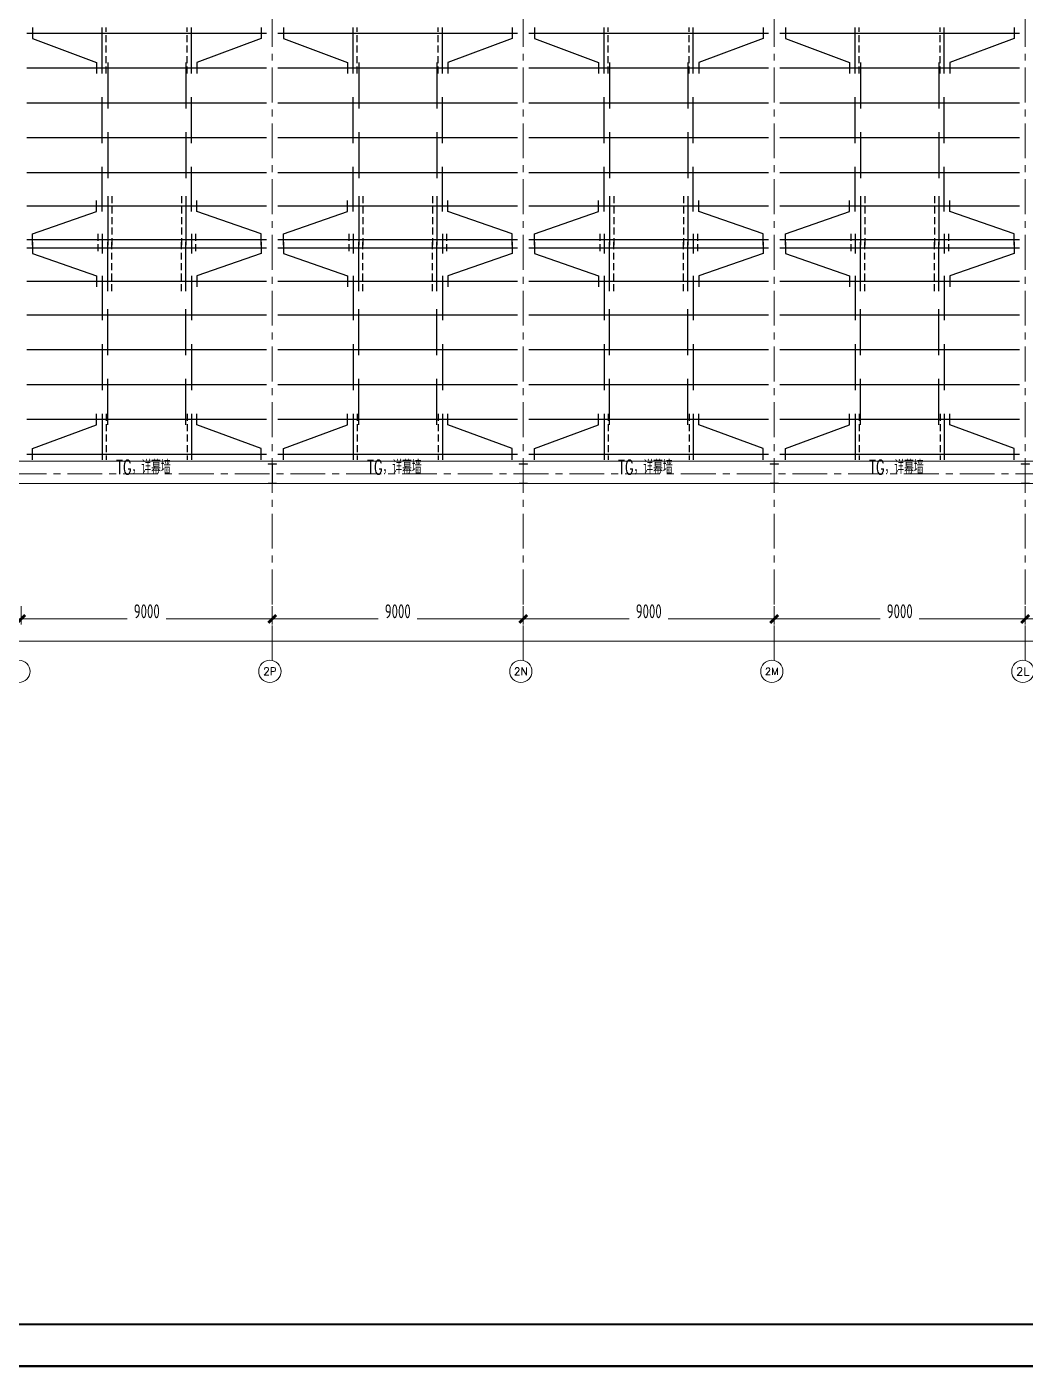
# Model space of a CAD drawing. Extents: x -1201378 to 2367219, y -619313 to 244905.
# Drawn here: x 2190442 to 2226242, y -96140 to -48073 of the extents above; entities that cross this region are included whole.
import ezdxf
from ezdxf.enums import TextEntityAlignment as Align

# ---------------------------------------------------------------- set-up
doc = ezdxf.new("R2010")
doc.units = 0
doc.header["$LTSCALE"] = 1000
doc.linetypes.add('CENTER', pattern=[2, 1.25, -0.25, 0.25, -0.25])
doc.linetypes.add('DASHED', pattern=[0.75, 0.5, -0.25])
doc.layers.get('0').update_dxf_attribs({"linetype": 'CONTINUOUS'})
doc.layers.get('Defpoints').update_dxf_attribs({"linetype": 'CONTINUOUS'})
doc.layers.add('0-cxFrame', color=155, linetype='CONTINUOUS')
doc.layers.add('S-SHAPE', color=51, linetype='CONTINUOUS')
for name, color, linetype, lineweight in [('0-cxText', 131, 'CONTINUOUS', 25), ('S-axis', 111, 'CONTINUOUS', 0), ('S-col', 2, 'CONTINUOUS', 0), ('S-dote', 5, 'CENTER', 0), ('THIN', 7, 'CONTINUOUS', 0), ('梁', 4, 'CONTINUOUS', 18)]:
    doc.layers.add(name, color=color, linetype=linetype, lineweight=lineweight)
doc.styles.add('_TCH_AXIS', font='COMPLEX', dxfattribs={"bigfont": 'GBCBIG'})
doc.styles.add('cx_tuming', font='simhei.ttf')
doc.styles.add('cx_tuqian1', font='')
doc.styles.add('TSSD_Dimension', font='tssdeng.shx', dxfattribs={"width": 0.7, "bigfont": 'hztxt.shx'})
doc.styles.add('TSSD_Rein', font='tj-romans1.shx', dxfattribs={"width": 0.7, "bigfont": 'tj-hztxt.shx'})
doc.styles.add('黑体', font='simhei.ttf', dxfattribs={"width": 0.8})
doc.styles.get('cx_tuqian1').set_extended_font_data('SimSun')
doc.dimstyles.new('TSSD_200_200', dxfattribs={"dimtxt": 500, "dimasz": 200, "dimexe": 200, "dimexo": 500, "dimgap": 200, "dimtad": 1, "dimdec": 0, "dimzin": 0, "dimdsep": 46, "dimtxsty": 'TSSD_Dimension', "dimblk": 'ARCHTICK', "dimcen": 0, "dimdle": 200, "dimclrt": 7, "dimadec": 0, "dimazin": 0, "dimtfac": 1, "dimtdec": 0, "dimtix": 1, "dimtmove": 2, "dimatfit": 3, "dimfxl": 1, "dimtolj": 1, "dimtzin": 0, "dimarcsym": 0})

# ---------------------------------------------------------------- blocks, each defined once
blk = doc.blocks.new('_ArchTick')
at = {"color": 0, "linetype": 'ByBlock', "const_width": 0.5}
blk.add_lwpolyline([(-0.71, -0.71), (0.71, 0.71)], dxfattribs=at)
blk = doc.blocks.new('*D70')
at = {"layer": 'Defpoints', "color": 0, "transparency": 16777216}
for p in [(-209758, -268348), (-200758, -268348), (-200758, -269308)]:
    blk.add_point(p, dxfattribs=at)
at = {"layer": 'S-axis', "color": 0, "lineweight": -2, "transparency": 16777216}
for p, q in [((-209758, -268848), (-209758, -269508)), ((-200758, -268848), (-200758, -269508)), ((-209958, -269308), (-205957, -269308)), ((-200558, -269308), (-204560, -269308))]:
    blk.add_line(p, q, dxfattribs=at)
at = {"layer": 'S-axis', "color": 0, "lineweight": -2, "transparency": 16777216, "xscale": 200, "yscale": 200, "zscale": 200, "rotation": 180}
blk.add_blockref('_ArchTick', (-209758, -269308), dxfattribs=at)
at = {"layer": 'S-axis', "color": 0, "lineweight": -2, "transparency": 16777216, "xscale": 200, "yscale": 200, "zscale": 200}
blk.add_blockref('_ArchTick', (-200758, -269308), dxfattribs=at)
at = {"layer": 'S-axis', "color": 7, "transparency": 16777216, "insert": (-205258, -269033), "char_height": 500, "attachment_point": 5, "style": 'TSSD_Dimension'}
blk.add_mtext('\\A1;9000', dxfattribs=at)
blk = doc.blocks.new('*D71')
at = {"layer": 'Defpoints', "color": 0, "transparency": 16777216}
for p in [(-200758, -268348), (-191758, -268348), (-191758, -269308)]:
    blk.add_point(p, dxfattribs=at)
at = {"layer": 'S-axis', "color": 0, "lineweight": -2, "transparency": 16777216}
for p, q in [((-200758, -268848), (-200758, -269508)), ((-191758, -268848), (-191758, -269508)), ((-200958, -269308), (-196957, -269308)), ((-191558, -269308), (-195560, -269308))]:
    blk.add_line(p, q, dxfattribs=at)
at = {"layer": 'S-axis', "color": 0, "lineweight": -2, "transparency": 16777216, "xscale": 200, "yscale": 200, "zscale": 200, "rotation": 180}
blk.add_blockref('_ArchTick', (-200758, -269308), dxfattribs=at)
at = {"layer": 'S-axis', "color": 0, "lineweight": -2, "transparency": 16777216, "xscale": 200, "yscale": 200, "zscale": 200}
blk.add_blockref('_ArchTick', (-191758, -269308), dxfattribs=at)
at = {"layer": 'S-axis', "color": 7, "transparency": 16777216, "insert": (-196258, -269033), "char_height": 500, "attachment_point": 5, "style": 'TSSD_Dimension'}
blk.add_mtext('\\A1;9000', dxfattribs=at)
blk = doc.blocks.new('*D72')
at = {"layer": 'Defpoints', "color": 0, "transparency": 16777216}
for p in [(-191758, -268348), (-182758, -268348), (-182758, -269308)]:
    blk.add_point(p, dxfattribs=at)
at = {"layer": 'S-axis', "color": 0, "lineweight": -2, "transparency": 16777216}
for p, q in [((-191758, -268848), (-191758, -269508)), ((-182758, -268848), (-182758, -269508)), ((-191958, -269308), (-187957, -269308)), ((-182558, -269308), (-186560, -269308))]:
    blk.add_line(p, q, dxfattribs=at)
at = {"layer": 'S-axis', "color": 0, "lineweight": -2, "transparency": 16777216, "xscale": 200, "yscale": 200, "zscale": 200, "rotation": 180}
blk.add_blockref('_ArchTick', (-191758, -269308), dxfattribs=at)
at = {"layer": 'S-axis', "color": 0, "lineweight": -2, "transparency": 16777216, "xscale": 200, "yscale": 200, "zscale": 200}
blk.add_blockref('_ArchTick', (-182758, -269308), dxfattribs=at)
at = {"layer": 'S-axis', "color": 7, "transparency": 16777216, "insert": (-187258, -269033), "char_height": 500, "attachment_point": 5, "style": 'TSSD_Dimension'}
blk.add_mtext('\\A1;9000', dxfattribs=at)
blk = doc.blocks.new('*D73')
at = {"layer": 'Defpoints', "color": 0, "transparency": 16777216}
for p in [(-182758, -268348), (-173758, -268348), (-173758, -269308)]:
    blk.add_point(p, dxfattribs=at)
at = {"layer": 'S-axis', "color": 0, "lineweight": -2, "transparency": 16777216}
for p, q in [((-182758, -268848), (-182758, -269508)), ((-173758, -268848), (-173758, -269508)), ((-182958, -269308), (-178957, -269308)), ((-173558, -269308), (-177560, -269308))]:
    blk.add_line(p, q, dxfattribs=at)
at = {"layer": 'S-axis', "color": 0, "lineweight": -2, "transparency": 16777216, "xscale": 200, "yscale": 200, "zscale": 200, "rotation": 180}
blk.add_blockref('_ArchTick', (-182758, -269308), dxfattribs=at)
at = {"layer": 'S-axis', "color": 0, "lineweight": -2, "transparency": 16777216, "xscale": 200, "yscale": 200, "zscale": 200}
blk.add_blockref('_ArchTick', (-173758, -269308), dxfattribs=at)
at = {"layer": 'S-axis', "color": 7, "transparency": 16777216, "insert": (-178258, -269033), "char_height": 500, "attachment_point": 5, "style": 'TSSD_Dimension'}
blk.add_mtext('\\A1;9000', dxfattribs=at)
blk = doc.blocks.new('*D74')
at = {"layer": 'Defpoints', "color": 0, "transparency": 16777216}
for p in [(-173758, -268348), (-164758, -268348), (-164758, -269308)]:
    blk.add_point(p, dxfattribs=at)
at = {"layer": 'S-axis', "color": 0, "lineweight": -2, "transparency": 16777216}
for p, q in [((-173758, -268848), (-173758, -269508)), ((-164758, -268848), (-164758, -269508)), ((-173958, -269308), (-169957, -269308)), ((-164558, -269308), (-168560, -269308))]:
    blk.add_line(p, q, dxfattribs=at)
at = {"layer": 'S-axis', "color": 0, "lineweight": -2, "transparency": 16777216, "xscale": 200, "yscale": 200, "zscale": 200, "rotation": 180}
blk.add_blockref('_ArchTick', (-173758, -269308), dxfattribs=at)
at = {"layer": 'S-axis', "color": 0, "lineweight": -2, "transparency": 16777216, "xscale": 200, "yscale": 200, "zscale": 200}
blk.add_blockref('_ArchTick', (-164758, -269308), dxfattribs=at)
at = {"layer": 'S-axis', "color": 7, "transparency": 16777216, "insert": (-169258, -269033), "char_height": 500, "attachment_point": 5, "style": 'TSSD_Dimension'}
blk.add_mtext('\\A1;9000', dxfattribs=at)
blk = doc.blocks.new('*D92')
at = {"layer": 'Defpoints', "color": 0, "transparency": 16777216}
for p in [(-240958, -268448), (-82958, -268448), (-82958, -270108)]:
    blk.add_point(p, dxfattribs=at)
at = {"layer": 'S-axis', "color": 0, "lineweight": -2, "transparency": 16777216}
for p, q in [((-240958, -268948), (-240958, -270308)), ((-82958, -268948), (-82958, -270308)), ((-241158, -270108), (-162899, -270108)), ((-82758, -270108), (-161018, -270108))]:
    blk.add_line(p, q, dxfattribs=at)
at = {"layer": 'S-axis', "color": 0, "lineweight": -2, "transparency": 16777216, "xscale": 200, "yscale": 200, "zscale": 200, "rotation": 180}
blk.add_blockref('_ArchTick', (-240958, -270108), dxfattribs=at)
at = {"layer": 'S-axis', "color": 0, "lineweight": -2, "transparency": 16777216, "xscale": 200, "yscale": 200, "zscale": 200}
blk.add_blockref('_ArchTick', (-82958, -270108), dxfattribs=at)
at = {"layer": 'S-axis', "color": 7, "transparency": 16777216, "insert": (-161958, -269833), "char_height": 500, "attachment_point": 5, "style": 'TSSD_Dimension'}
blk.add_mtext('\\A1;158000', dxfattribs=at)
blk = doc.blocks.new('nt66')
at = {"layer": 'S-col'}
blk.add_lwpolyline([(-195790, 766820), (-195490, 766820), (-195490, 766808), (-195636, 766808), (-195636, 766132), (-195490, 766132), (-195490, 766120), (-195790, 766120), (-195790, 766132), (-195644, 766132), (-195644, 766808), (-195790, 766808)], close=True, dxfattribs=at)
blk = doc.blocks.new('33333')
for p in [(-50214, -126400), (-41214, -126400), (-32214, -126400), (-23214, -126400)]:
    blk.add_blockref('nt66', p)
blk = doc.blocks.new('TK22.A0 L(Dragon)')
at = {"layer": '0-cxFrame', "color": 7, "const_width": 0.5}
blk.add_lwpolyline([(0, 0), (-1486, 0), (-1486, 841), (0, 841)], close=True, dxfattribs=at)
at = {"layer": '0-cxFrame', "const_width": 0.5}
blk.add_lwpolyline([(-80, 10), (-1466, 10), (-1466, 831), (-80, 831)], close=True, dxfattribs=at)
at = {"style": '黑体', "flags": 4}
blk.add_attdef('图幅', text='', height=3.3, dxfattribs=at).set_placement((-40, 3), align=Align.RIGHT)
at = {"layer": '0-cxText', "flags": 4}
for tag, height, style, p in [('建设单位', 3.5, 'cx_tuming', (-45, 240)), ('项目名称', 3.5, 'cx_tuming', (-45, 210)), ('子项名称', 3.5, 'cx_tuming', (-45, 180)), ('工程编号', 3.3, 'cx_tuqian1', (-35, 165)), ('图名1', 3.5, 'cx_tuming', (-45, 87)), ('图名2', 3.5, 'cx_tuming', (-45, 79)), ('图名3', 3.5, 'cx_tuming', (-45, 71)), ('出图日期', 3.3, 'cx_tuqian1', (-39, 60)), ('专业', 3.3, 'cx_tuqian1', (-55, 52)), ('图号', 3.3, 'cx_tuqian1', (-55, 44)), ('版次', 3.3, 'cx_tuqian1', (-20, 44))]:
    blk.add_attdef(tag, text='', height=height, dxfattribs=dict(at, style=style)).set_placement(p, align=Align.MIDDLE)
at = {"layer": 'Defpoints', "color": 6, "flags": 4}
for tag, height, style, p in [('tufu', 3.3, '黑体', (-12, 12)), ('dwfname', 4, 'cx_tuqian1', (-80, 3))]:
    blk.add_attdef(tag, text='', height=height, dxfattribs=dict(at, style=style)).set_placement(p, align=Align.RIGHT)
blk = doc.blocks.new('2#轴网')
at = {"layer": 'S-axis'}
for centre in [(-209843.4, -271187), (-200843.4, -271187), (-191843.4, -271187), (-182843.4, -271187), (-173843.4, -271187)]:
    blk.add_circle(centre, 400, dxfattribs=at)
at = {"layer": 'S-dote'}
for p, q in [((-200758.5, -270787), (-200758.5, -175298.2)), ((-191758.5, -270787), (-191758.5, -175298.2)), ((-182758.5, -270787), (-182758.5, -175298.2)), ((-173758.5, -270787), (-173758.5, -175298.2)), ((-74854.3, -264098.2), (-251154.3, -264098.2))]:
    blk.add_line(p, q, dxfattribs=at)
at = {"layer": 'S-axis', "style": '_TCH_AXIS'}
for s, height, p, p2 in [('2P', 276.42, (-201086.9, -271325.3), (-200599.9, -271325.3)), ('2N', 265.5, (-192089.9, -271319.8), (-191596.8, -271319.8)), ('2M', 255.29, (-183092.6, -271314.7), (-182594.2, -271314.7)), ('2L', 288.12, (-174083.5, -271331.1), (-173603.3, -271331.1))]:
    blk.add_text(s, height=height, dxfattribs=at).set_placement(p, p2, align=Align.FIT)
at = {"layer": 'S-axis'}
for base, p1, p2, picture, middle in [((-82958.5, -270108.2), (-240958.5, -268448.2), (-82958.5, -268448.2), '*D92', (-161958.5, -269833.2)), ((-200758.5, -269308.2), (-209758.5, -268348.2), (-200758.5, -268348.2), '*D70', (-205258.5, -269033.2)), ((-191758.5, -269308.2), (-200758.5, -268348.2), (-191758.5, -268348.2), '*D71', (-196258.5, -269033.2)), ((-182758.5, -269308.2), (-191758.5, -268348.2), (-182758.5, -268348.2), '*D72', (-187258.5, -269033.2)), ((-173758.5, -269308.2), (-182758.5, -268348.2), (-173758.5, -268348.2), '*D73', (-178258.5, -269033.2)), ((-164758.5, -269308.2), (-173758.5, -268348.2), (-164758.5, -268348.2), '*D74', (-169258.5, -269033.2))]:
    dim = blk.add_linear_dim(base=base, p1=p1, p2=p2, angle=0, dimstyle='TSSD_200_200', dxfattribs=at)
    dim.commit()
    dim.dimension.update_dxf_attribs({"geometry": picture, "text_midpoint": middle, "dimtype": 161})

msp = doc.modelspace()

# ---------------------------------------------------------------- linework, layer by layer
at = {"layer": 'S-SHAPE'}
for p, q in [((2190441.5, -48298.2), (2199041.5, -48298.2)), ((2193141.5, -49748.2), (2193141.5, -48098.2)), ((2196341.5, -49748.2), (2196341.5, -48098.2)), ((2199441.5, -48298.2), (2208041.5, -48298.2)), ((2202141.5, -49748.2), (2202141.5, -48098.2)), ((2205341.5, -49748.2), (2205341.5, -48098.2)), ((2208441.5, -48298.2), (2217041.5, -48298.2)), ((2211141.5, -49748.2), (2211141.5, -48098.2)), ((2214341.5, -49748.2), (2214341.5, -48098.2)), ((2217441.5, -48298.2), (2226041.5, -48298.2)), ((2220141.5, -49748.2), (2220141.5, -48098.2)), ((2223341.5, -49748.2), (2223341.5, -48098.2)), ((2193341.5, -49348.2), (2193341.5, -50998.2)), ((2196141.5, -49348.2), (2196141.5, -50998.2)), ((2202341.5, -49348.2), (2202341.5, -50998.2)), ((2205141.5, -49348.2), (2205141.5, -50998.2)), ((2211341.5, -49348.2), (2211341.5, -50998.2)), ((2214141.5, -49348.2), (2214141.5, -50998.2)), ((2220341.5, -49348.2), (2220341.5, -50998.2)), ((2223141.5, -49348.2), (2223141.5, -50998.2)), ((2190441.5, -49548.2), (2199041.5, -49548.2)), ((2199441.5, -49548.2), (2208041.5, -49548.2)), ((2208441.5, -49548.2), (2217041.5, -49548.2)), ((2217441.5, -49548.2), (2226041.5, -49548.2)), ((2190441.5, -50798.2), (2199041.5, -50798.2)), ((2193141.5, -52248.2), (2193141.5, -50598.2)), ((2196341.5, -52248.2), (2196341.5, -50598.2)), ((2199441.5, -50798.2), (2208041.5, -50798.2)), ((2202141.5, -52248.2), (2202141.5, -50598.2)), ((2205341.5, -52248.2), (2205341.5, -50598.2)), ((2208441.5, -50798.2), (2217041.5, -50798.2)), ((2211141.5, -52248.2), (2211141.5, -50598.2)), ((2214341.5, -52248.2), (2214341.5, -50598.2)), ((2217441.5, -50798.2), (2226041.5, -50798.2)), ((2220141.5, -52248.2), (2220141.5, -50598.2)), ((2223341.5, -52248.2), (2223341.5, -50598.2)), ((2193341.5, -51848.2), (2193341.5, -53498.2)), ((2196141.5, -51848.2), (2196141.5, -53498.2)), ((2202341.5, -51848.2), (2202341.5, -53498.2)), ((2205141.5, -51848.2), (2205141.5, -53498.2)), ((2211341.5, -51848.2), (2211341.5, -53498.2)), ((2214141.5, -51848.2), (2214141.5, -53498.2)), ((2220341.5, -51848.2), (2220341.5, -53498.2)), ((2223141.5, -51848.2), (2223141.5, -53498.2)), ((2190441.5, -52048.2), (2199041.5, -52048.2)), ((2199441.5, -52048.2), (2208041.5, -52048.2)), ((2208441.5, -52048.2), (2217041.5, -52048.2)), ((2217441.5, -52048.2), (2226041.5, -52048.2)), ((2190441.5, -53298.2), (2199041.5, -53298.2)), ((2193141.5, -54698.2), (2193141.5, -53098.2)), ((2196341.5, -54698.2), (2196341.5, -53098.2)), ((2199441.5, -53298.2), (2208041.5, -53298.2)), ((2202141.5, -54698.2), (2202141.5, -53098.2)), ((2205341.5, -54698.2), (2205341.5, -53098.2)), ((2208441.5, -53298.2), (2217041.5, -53298.2)), ((2211141.5, -54698.2), (2211141.5, -53098.2)), ((2214341.5, -54698.2), (2214341.5, -53098.2)), ((2217441.5, -53298.2), (2226041.5, -53298.2)), ((2220141.5, -54698.2), (2220141.5, -53098.2)), ((2223341.5, -54698.2), (2223341.5, -53098.2)), ((2193341.5, -54148.2), (2193341.5, -55898.2)), ((2196141.5, -54148.2), (2196141.5, -55898.2)), ((2202341.5, -54148.2), (2202341.5, -55898.2)), ((2205141.5, -54148.2), (2205141.5, -55898.2)), ((2211341.5, -54148.2), (2211341.5, -55898.2)), ((2214141.5, -54148.2), (2214141.5, -55898.2)), ((2220341.5, -54148.2), (2220341.5, -55898.2)), ((2223141.5, -54148.2), (2223141.5, -55898.2)), ((2190441.5, -54498.2), (2199041.5, -54498.2)), ((2199441.5, -54498.2), (2208041.5, -54498.2)), ((2208441.5, -54498.2), (2217041.5, -54498.2)), ((2217441.5, -54498.2), (2226041.5, -54498.2)), ((2190441.5, -55698.2), (2199041.5, -55698.2)), ((2193141.5, -55498.2), (2193141.5, -56198.2)), ((2196341.5, -55498.2), (2196341.5, -56198.2)), ((2199441.5, -55698.2), (2208041.5, -55698.2)), ((2202141.5, -55498.2), (2202141.5, -56198.2)), ((2205341.5, -55498.2), (2205341.5, -56198.2)), ((2208441.5, -55698.2), (2217041.5, -55698.2)), ((2211141.5, -55498.2), (2211141.5, -56198.2)), ((2214341.5, -55498.2), (2214341.5, -56198.2)), ((2217441.5, -55698.2), (2226041.5, -55698.2)), ((2220141.5, -55498.2), (2220141.5, -56198.2)), ((2223341.5, -55498.2), (2223341.5, -56198.2)), ((2190441.5, -55998.2), (2199041.5, -55998.2)), ((2193341.5, -57548.2), (2193341.5, -55798.2)), ((2196141.5, -57548.2), (2196141.5, -55798.2)), ((2199441.5, -55998.2), (2208041.5, -55998.2)), ((2202341.5, -57548.2), (2202341.5, -55798.2)), ((2205141.5, -57548.2), (2205141.5, -55798.2)), ((2208441.5, -55998.2), (2217041.5, -55998.2)), ((2211341.5, -57548.2), (2211341.5, -55798.2)), ((2214141.5, -57548.2), (2214141.5, -55798.2)), ((2217441.5, -55998.2), (2226041.5, -55998.2)), ((2220341.5, -57548.2), (2220341.5, -55798.2)), ((2223141.5, -57548.2), (2223141.5, -55798.2)), ((2190441.5, -57198.2), (2199041.5, -57198.2)), ((2193141.5, -56998.2), (2193141.5, -58598.2)), ((2196341.5, -56998.2), (2196341.5, -58598.2)), ((2199441.5, -57198.2), (2208041.5, -57198.2)), ((2202141.5, -56998.2), (2202141.5, -58598.2)), ((2205341.5, -56998.2), (2205341.5, -58598.2)), ((2208441.5, -57198.2), (2217041.5, -57198.2)), ((2211141.5, -56998.2), (2211141.5, -58598.2)), ((2214341.5, -56998.2), (2214341.5, -58598.2)), ((2217441.5, -57198.2), (2226041.5, -57198.2)), ((2220141.5, -56998.2), (2220141.5, -58598.2)), ((2223341.5, -56998.2), (2223341.5, -58598.2)), ((2190441.5, -58398.2), (2199041.5, -58398.2)), ((2193341.5, -59848.2), (2193341.5, -58198.2)), ((2196141.5, -59848.2), (2196141.5, -58198.2)), ((2199441.5, -58398.2), (2208041.5, -58398.2)), ((2202341.5, -59848.2), (2202341.5, -58198.2)), ((2205141.5, -59848.2), (2205141.5, -58198.2)), ((2208441.5, -58398.2), (2217041.5, -58398.2)), ((2211341.5, -59848.2), (2211341.5, -58198.2)), ((2214141.5, -59848.2), (2214141.5, -58198.2)), ((2217441.5, -58398.2), (2226041.5, -58398.2)), ((2220341.5, -59848.2), (2220341.5, -58198.2)), ((2223141.5, -59848.2), (2223141.5, -58198.2)), ((2193141.5, -59448.2), (2193141.5, -61098.2)), ((2196341.5, -59448.2), (2196341.5, -61098.2)), ((2202141.5, -59448.2), (2202141.5, -61098.2)), ((2205341.5, -59448.2), (2205341.5, -61098.2)), ((2211141.5, -59448.2), (2211141.5, -61098.2)), ((2214341.5, -59448.2), (2214341.5, -61098.2)), ((2220141.5, -59448.2), (2220141.5, -61098.2)), ((2223341.5, -59448.2), (2223341.5, -61098.2)), ((2190441.5, -59648.2), (2199041.5, -59648.2)), ((2199441.5, -59648.2), (2208041.5, -59648.2)), ((2208441.5, -59648.2), (2217041.5, -59648.2)), ((2217441.5, -59648.2), (2226041.5, -59648.2)), ((2190441.5, -60898.2), (2199041.5, -60898.2)), ((2193341.5, -62348.2), (2193341.5, -60698.2)), ((2196141.5, -62348.2), (2196141.5, -60698.2)), ((2199441.5, -60898.2), (2208041.5, -60898.2)), ((2202341.5, -62348.2), (2202341.5, -60698.2)), ((2205141.5, -62348.2), (2205141.5, -60698.2)), ((2208441.5, -60898.2), (2217041.5, -60898.2)), ((2211341.5, -62348.2), (2211341.5, -60698.2)), ((2214141.5, -62348.2), (2214141.5, -60698.2)), ((2217441.5, -60898.2), (2226041.5, -60898.2)), ((2220341.5, -62348.2), (2220341.5, -60698.2)), ((2223141.5, -62348.2), (2223141.5, -60698.2)), ((2193141.5, -61948.2), (2193141.5, -63598.2)), ((2196341.5, -61948.2), (2196341.5, -63598.2)), ((2202141.5, -61948.2), (2202141.5, -63598.2)), ((2205341.5, -61948.2), (2205341.5, -63598.2)), ((2211141.5, -61948.2), (2211141.5, -63598.2)), ((2214341.5, -61948.2), (2214341.5, -63598.2)), ((2220141.5, -61948.2), (2220141.5, -63598.2)), ((2223341.5, -61948.2), (2223341.5, -63598.2)), ((2190441.5, -62148.2), (2199041.5, -62148.2)), ((2199441.5, -62148.2), (2208041.5, -62148.2)), ((2208441.5, -62148.2), (2217041.5, -62148.2)), ((2217441.5, -62148.2), (2226041.5, -62148.2)), ((2190441.5, -63398.2), (2199041.5, -63398.2)), ((2199441.5, -63398.2), (2208041.5, -63398.2)), ((2208441.5, -63398.2), (2217041.5, -63398.2)), ((2217441.5, -63398.2), (2226041.5, -63398.2))]:
    msp.add_line(p, q, dxfattribs=at)
at = {"layer": 'S-SHAPE', "linetype": 'DASHED', "ltscale": 0.5}
for p, q in [((2193291.5, -49748.2), (2193291.5, -48098.2)), ((2196191.5, -49748.2), (2196191.5, -48098.2)), ((2202291.5, -49748.2), (2202291.5, -48098.2)), ((2205191.5, -49748.2), (2205191.5, -48098.2)), ((2211291.5, -49748.2), (2211291.5, -48098.2)), ((2214191.5, -49748.2), (2214191.5, -48098.2)), ((2220291.5, -49748.2), (2220291.5, -48098.2)), ((2223191.5, -49748.2), (2223191.5, -48098.2)), ((2193491.5, -54148.2), (2193491.5, -55898.2)), ((2195991.5, -54148.2), (2195991.5, -55898.2)), ((2202491.5, -54148.2), (2202491.5, -55898.2)), ((2204991.5, -54148.2), (2204991.5, -55898.2)), ((2211491.5, -54148.2), (2211491.5, -55898.2)), ((2213991.5, -54148.2), (2213991.5, -55898.2)), ((2220491.5, -54148.2), (2220491.5, -55898.2)), ((2222991.5, -54148.2), (2222991.5, -55898.2)), ((2192991.5, -55498.2), (2192991.5, -56198.2)), ((2196491.5, -55498.2), (2196491.5, -56198.2)), ((2201991.5, -55498.2), (2201991.5, -56198.2)), ((2205491.5, -55498.2), (2205491.5, -56198.2)), ((2210991.5, -55498.2), (2210991.5, -56198.2)), ((2214491.5, -55498.2), (2214491.5, -56198.2)), ((2219991.5, -55498.2), (2219991.5, -56198.2)), ((2223491.5, -55498.2), (2223491.5, -56198.2)), ((2193491.5, -57548.2), (2193491.5, -55798.2)), ((2195991.5, -57548.2), (2195991.5, -55798.2)), ((2202491.5, -57548.2), (2202491.5, -55798.2)), ((2204991.5, -57548.2), (2204991.5, -55798.2)), ((2211491.5, -57548.2), (2211491.5, -55798.2)), ((2213991.5, -57548.2), (2213991.5, -55798.2)), ((2220491.5, -57548.2), (2220491.5, -55798.2)), ((2222991.5, -57548.2), (2222991.5, -55798.2)), ((2193291.5, -61948.2), (2193291.5, -63598.2)), ((2196191.5, -61948.2), (2196191.5, -63598.2)), ((2202291.5, -61948.2), (2202291.5, -63598.2)), ((2205191.5, -61948.2), (2205191.5, -63598.2)), ((2211291.5, -61948.2), (2211291.5, -63598.2)), ((2214191.5, -61948.2), (2214191.5, -63598.2)), ((2220291.5, -61948.2), (2220291.5, -63598.2)), ((2223191.5, -61948.2), (2223191.5, -63598.2))]:
    msp.add_line(p, q, dxfattribs=at)
at = {"layer": 'S-SHAPE'}
for points in [[(2190641.5, -48098.2), (2190641.5, -48498.2), (2192941.5, -49348.2), (2192941.5, -49748.2)], [(2198841.5, -48098.2), (2198841.5, -48498.2), (2196541.5, -49348.2), (2196541.5, -49748.2)], [(2199641.5, -48098.2), (2199641.5, -48498.2), (2201941.5, -49348.2), (2201941.5, -49748.2)], [(2207841.5, -48098.2), (2207841.5, -48498.2), (2205541.5, -49348.2), (2205541.5, -49748.2)], [(2208641.5, -48098.2), (2208641.5, -48498.2), (2210941.5, -49348.2), (2210941.5, -49748.2)], [(2216841.5, -48098.2), (2216841.5, -48498.2), (2214541.5, -49348.2), (2214541.5, -49748.2)], [(2217641.5, -48098.2), (2217641.5, -48498.2), (2219941.5, -49348.2), (2219941.5, -49748.2)], [(2225841.5, -48098.2), (2225841.5, -48498.2), (2223541.5, -49348.2), (2223541.5, -49748.2)], [(2190641.5, -55898.2), (2190641.5, -55498.2), (2192941.5, -54698.2), (2192941.5, -54298.2)], [(2198841.5, -55898.2), (2198841.5, -55498.2), (2196541.5, -54698.2), (2196541.5, -54298.2)], [(2199641.5, -55898.2), (2199641.5, -55498.2), (2201941.5, -54698.2), (2201941.5, -54298.2)], [(2207841.5, -55898.2), (2207841.5, -55498.2), (2205541.5, -54698.2), (2205541.5, -54298.2)], [(2208641.5, -55898.2), (2208641.5, -55498.2), (2210941.5, -54698.2), (2210941.5, -54298.2)], [(2216841.5, -55898.2), (2216841.5, -55498.2), (2214541.5, -54698.2), (2214541.5, -54298.2)], [(2217641.5, -55898.2), (2217641.5, -55498.2), (2219941.5, -54698.2), (2219941.5, -54298.2)], [(2225841.5, -55898.2), (2225841.5, -55498.2), (2223541.5, -54698.2), (2223541.5, -54298.2)], [(2190641.5, -55798.2), (2190641.5, -56198.2), (2192941.5, -56998.2), (2192941.5, -57398.2)], [(2198841.5, -55798.2), (2198841.5, -56198.2), (2196541.5, -56998.2), (2196541.5, -57398.2)], [(2199641.5, -55798.2), (2199641.5, -56198.2), (2201941.5, -56998.2), (2201941.5, -57398.2)], [(2207841.5, -55798.2), (2207841.5, -56198.2), (2205541.5, -56998.2), (2205541.5, -57398.2)], [(2208641.5, -55798.2), (2208641.5, -56198.2), (2210941.5, -56998.2), (2210941.5, -57398.2)], [(2216841.5, -55798.2), (2216841.5, -56198.2), (2214541.5, -56998.2), (2214541.5, -57398.2)], [(2217641.5, -55798.2), (2217641.5, -56198.2), (2219941.5, -56998.2), (2219941.5, -57398.2)], [(2225841.5, -55798.2), (2225841.5, -56198.2), (2223541.5, -56998.2), (2223541.5, -57398.2)], [(2190641.5, -63598.2), (2190641.5, -63198.2), (2192941.5, -62348.2), (2192941.5, -61948.2)], [(2198841.5, -63598.2), (2198841.5, -63198.2), (2196541.5, -62348.2), (2196541.5, -61948.2)], [(2199641.5, -63598.2), (2199641.5, -63198.2), (2201941.5, -62348.2), (2201941.5, -61948.2)], [(2207841.5, -63598.2), (2207841.5, -63198.2), (2205541.5, -62348.2), (2205541.5, -61948.2)], [(2208641.5, -63598.2), (2208641.5, -63198.2), (2210941.5, -62348.2), (2210941.5, -61948.2)], [(2216841.5, -63598.2), (2216841.5, -63198.2), (2214541.5, -62348.2), (2214541.5, -61948.2)], [(2217641.5, -63598.2), (2217641.5, -63198.2), (2219941.5, -62348.2), (2219941.5, -61948.2)], [(2225841.5, -63598.2), (2225841.5, -63198.2), (2223541.5, -62348.2), (2223541.5, -61948.2)]]:
    msp.add_lwpolyline(points, dxfattribs=at)
at = {"layer": '梁'}
msp.add_lwpolyline([(2159791.5, -63648.2), (2316391.5, -63648.2), (2316391.5, -64448.2), (2159791.5, -64448.2)], close=True, dxfattribs=at)

# ---------------------------------------------------------------- block references
at = {"layer": '0-cxFrame', "xscale": 150, "yscale": 150, "zscale": 150}
msp.add_blockref('TK22.A0 L(Dragon)', (2349426.9, -96102.2), dxfattribs=at)
at = {"layer": 'S-axis'}
msp.add_blockref('2#轴网', (2400000, 200000), dxfattribs=at)
at = {"layer": 'S-col'}
msp.add_blockref('33333', (2445095.7, -704168.2), dxfattribs=at)

# ---------------------------------------------------------------- texts
at = {"layer": 'THIN', "style": 'TSSD_Rein', "width": 0.7}
for p in [(2194623.4, -64261.7), (2203623.4, -64261.7), (2212623.4, -64261.7), (2221623.4, -64261.7)]:
    msp.add_text('TG，详幕墙', height=500, dxfattribs=at).set_placement(p, align=Align.BOTTOM_CENTER)

doc.saveas('drawing.dxf')
